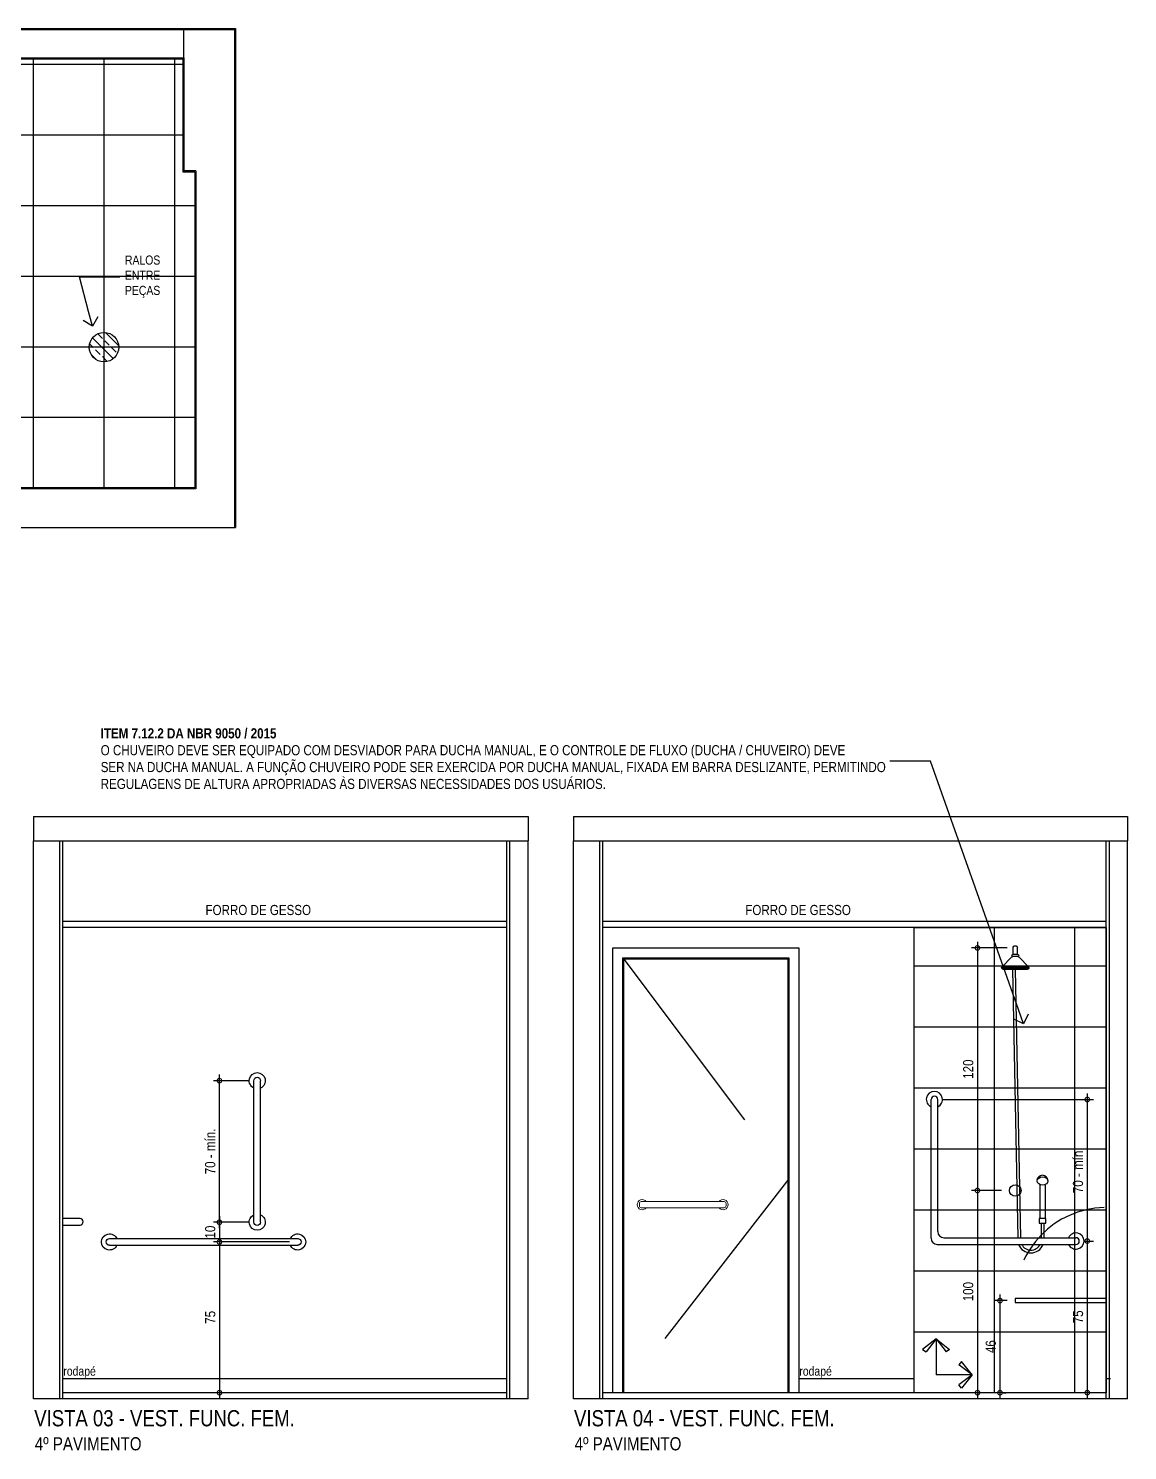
# Model space of a CAD drawing. Header units: metres. Extents: x 3 to 168, y -142 to 28.
# Drawn here: x 66.25 to 71.68, y -125.57 to -118.54 of the extents above; entities that cross this region are included whole.
import ezdxf
from ezdxf import colors
from ezdxf.entities.mleader import LeaderData, LeaderLine
from ezdxf.math import Vec2, Vec3

# ---------------------------------------------------------------- set-up
doc = ezdxf.new("R2010")
doc.units = ezdxf.units.M
doc.linetypes.add('DASHEDX2', pattern=[1.5, 1, -0.5])
for name, color, linetype in [('ARQ-ALV ACAB', 4, 'Continuous'), ('ARQ-ALV OSSO', 5, 'Continuous'), ('ARQ-AUX1', 1, 'Continuous'), ('ARQ-AUX2', 2, 'Continuous'), ('ARQ-CAX', 1, 'Continuous'), ('ARQ-CERÂMICA', 7, 'Continuous'), ('ARQ-DIM', 2, 'Continuous'), ('ARQ-HID', 2, 'Continuous'), ('ARQ-PRJ', 7, 'DASHEDX2'), ('ARQ-SIM', 1, 'Continuous'), ('ARQ-TXT', 2, 'Continuous')]:
    doc.layers.add(name, color=color, linetype=linetype)
doc.layers.add('ARQ-POR', color=1, linetype='Continuous', lineweight=20)
doc.styles.add('Adesa', font='ARIALN.TTF')
doc.dimstyles.new('ADESA 1-0025', dxfattribs={"dimtxt": 0.05, "dimasz": 0.045, "dimexe": 0.03, "dimexo": 0.04, "dimgap": 0.02, "dimtad": 1, "dimtoh": 1, "dimdec": 0, "dimlfac": 100, "dimzin": 4, "dimtxsty": 'Adesa', "dimblk": 'DOTSMALL', "dimcen": 1, "dimdle": 0.03, "dimclrd": 1, "dimclre": 1, "dimclrt": 256, "dimazin": 1, "dimtm": 1e-09, "dimtfac": 1, "dimtdec": 0, "dimtix": 1, "dimtmove": 2, "dimatfit": 0, "dimldrblk": 'DOTSMALL', "dimfxl": 0.8, "dimtvp": 2, "dimtolj": 1, "dimtzin": 0, "dimarcsym": 0})

# ---------------------------------------------------------------- blocks, each defined once
blk = doc.blocks.new('*U490')
for points in [[(0, 0), (0, 2.2), (-0.92, 2.2), (-0.92, 0)], [(-0.05, 0), (-0.05, 2.15), (-0.87, 2.15), (-0.87, 0)], [(-0.055, 0), (-0.055, 2.145), (-0.865, 2.145), (-0.865, 0)]]:
    blk.add_lwpolyline(points)
at = {"layer": 'ARQ-PRJ'}
blk.add_lwpolyline([(-0.05, 2.15), (-0.87, 1.0575), (-0.05, 0)], dxfattribs=at)
blk = doc.blocks.new('*U315')
for p, q in [((-0.03, 0.0165), (0.9, 0.0165)), ((-0.03, -0.0165), (0.9, -0.0165))]:
    blk.add_line(p, q)
for centre, radius, start, end in [((-0.03, 0), 0.04, 24.36198, 335.63802), ((-0.03, 0), 0.0165, 90, 270), ((0.9, 0), 0.04, 204.36198, 155.63802), ((0.9, 0), 0.0165, 270, 90)]:
    blk.add_arc(centre, radius, start, end)
blk = doc.blocks.new('barra2')
for p, q in [((-0.03, 0.0165), (0.67, 0.0165)), ((-0.03, -0.0165), (0.67, -0.0165))]:
    blk.add_line(p, q)
for centre, radius, start, end in [((-0.03, 0), 0.04, 24.36198, 335.63802), ((-0.03, 0), 0.0165, 90, 270), ((0.67, 0), 0.04, 204.36198, 155.63802), ((0.67, 0), 0.0165, 270, 90)]:
    blk.add_arc(centre, radius, start, end)
blk = doc.blocks.new('_DotSmall')
at = {"color": 0, "linetype": 'ByBlock', "const_width": 0.5}
blk.add_lwpolyline([(-0.0625, 0, 1), (0.0625, 0, 1)], format="xyb", close=True, dxfattribs=at)
blk = doc.blocks.new('*D575')
at = {"layer": 'ARQ-DIM', "color": 1, "lineweight": -2, "transparency": 16777216}
for p, q in [((67.5388, -124.542), (67.1619, -124.542)), ((67.1919, -124.512), (67.1919, -125.3175)), ((67.5388, -125.2875), (67.1619, -125.2875))]:
    blk.add_line(p, q, dxfattribs=at)
at = {"layer": 'Defpoints', "color": 0, "transparency": 16777216}
for p in [(67.5788, -124.542), (67.1919, -125.2875), (67.5788, -125.2875, -0.0001)]:
    blk.add_point(p, dxfattribs=at)
at = {"layer": 'ARQ-DIM', "color": 1, "lineweight": -2, "transparency": 16777216, "xscale": 0.045, "yscale": 0.045, "zscale": 0.045}
for p, rotation in [((67.1919, -124.542), 90), ((67.1919, -125.2875), 270)]:
    blk.add_blockref('_DotSmall', p, dxfattribs=dict(at, rotation=rotation))
at = {"layer": 'ARQ-DIM', "transparency": 16777216, "insert": (67.1465, -124.9147), "char_height": 0.05, "attachment_point": 5, "rotation": 90, "style": 'Adesa'}
blk.add_mtext('\\A1;75', dxfattribs=at)
blk = doc.blocks.new('*D576')
at = {"layer": 'ARQ-DIM', "color": 1, "lineweight": -2, "transparency": 16777216}
for p, q in [((67.1919, -124.4143), (67.1919, -124.572)), ((67.3388, -124.4443), (67.1619, -124.4443)), ((67.5388, -124.542), (67.1619, -124.542))]:
    blk.add_line(p, q, dxfattribs=at)
at = {"layer": 'Defpoints', "color": 0, "transparency": 16777216}
for p in [(67.3788, -124.4443), (67.1919, -124.542), (67.5788, -124.542)]:
    blk.add_point(p, dxfattribs=at)
at = {"layer": 'ARQ-DIM', "color": 1, "lineweight": -2, "transparency": 16777216, "xscale": 0.045, "yscale": 0.045, "zscale": 0.045}
for p, rotation in [((67.1919, -124.4443), 90), ((67.1919, -124.542), 270)]:
    blk.add_blockref('_DotSmall', p, dxfattribs=dict(at, rotation=rotation))
at = {"layer": 'ARQ-DIM', "transparency": 16777216, "insert": (67.1464, -124.4931), "char_height": 0.05, "attachment_point": 5, "rotation": 90, "style": 'Adesa'}
blk.add_mtext('\\A1;10', dxfattribs=at)
blk = doc.blocks.new('*D577')
at = {"layer": 'ARQ-DIM', "color": 1, "lineweight": -2, "transparency": 16777216}
for p, q in [((67.1919, -124.4743), (67.1919, -123.7143)), ((67.3388, -123.7443), (67.1619, -123.7443)), ((67.3388, -124.4443), (67.1619, -124.4443))]:
    blk.add_line(p, q, dxfattribs=at)
at = {"layer": 'Defpoints', "color": 0, "transparency": 16777216}
for p in [(67.1919, -123.7443), (67.3788, -123.7443), (67.3788, -124.4443)]:
    blk.add_point(p, dxfattribs=at)
at = {"layer": 'ARQ-DIM', "color": 1, "lineweight": -2, "transparency": 16777216, "xscale": 0.045, "yscale": 0.045, "zscale": 0.045}
for p, rotation in [((67.1919, -123.7443), 90), ((67.1919, -124.4443), 270)]:
    blk.add_blockref('_DotSmall', p, dxfattribs=dict(at, rotation=rotation))
at = {"layer": 'ARQ-DIM', "transparency": 16777216, "insert": (67.1464, -124.0943), "char_height": 0.05, "attachment_point": 5, "rotation": 90, "style": 'Adesa'}
blk.add_mtext('\\A1;70 - mín.', dxfattribs=at)
blk = doc.blocks.new('*D579')
at = {"layer": 'ARQ-DIM', "color": 1, "lineweight": -2, "transparency": 16777216}
for p, q in [((70.7669, -123.8375), (71.5127, -123.8375)), ((71.4827, -123.8075), (71.4827, -124.5675)), ((71.4669, -124.5375), (71.5127, -124.5375))]:
    blk.add_line(p, q, dxfattribs=at)
at = {"layer": 'Defpoints', "color": 0, "transparency": 16777216}
for p in [(70.7269, -123.8375), (71.4269, -124.5375), (71.4827, -124.5375)]:
    blk.add_point(p, dxfattribs=at)
at = {"layer": 'ARQ-DIM', "color": 1, "lineweight": -2, "transparency": 16777216, "xscale": 0.045, "yscale": 0.045, "zscale": 0.045}
for p, rotation in [((71.4827, -123.8375), 90), ((71.4827, -124.5375), 270)]:
    blk.add_blockref('_DotSmall', p, dxfattribs=dict(at, rotation=rotation))
at = {"layer": 'ARQ-DIM', "transparency": 16777216, "insert": (71.4371, -124.1875), "char_height": 0.05, "attachment_point": 5, "rotation": 90, "style": 'Adesa'}
blk.add_mtext('\\A1;70 - mín.', dxfattribs=at)
blk = doc.blocks.new('*D580')
at = {"layer": 'ARQ-DIM', "color": 1, "lineweight": -2, "transparency": 16777216}
for p, q in [((71.0869, -124.8321), (71.0212, -124.8321)), ((71.0512, -124.8021), (71.0512, -125.3175)), ((71.0668, -125.2875), (71.0812, -125.2875))]:
    blk.add_line(p, q, dxfattribs=at)
at = {"layer": 'Defpoints', "color": 0, "transparency": 16777216}
for p in [(71.1269, -124.8321), (71.0268, -125.2875, 0), (71.0512, -125.2875)]:
    blk.add_point(p, dxfattribs=at)
at = {"layer": 'ARQ-DIM', "color": 1, "lineweight": -2, "transparency": 16777216, "xscale": 0.045, "yscale": 0.045, "zscale": 0.045}
for p, rotation in [((71.0512, -124.8321), 90), ((71.0512, -125.2875), 270)]:
    blk.add_blockref('_DotSmall', p, dxfattribs=dict(at, rotation=rotation))
at = {"layer": 'ARQ-DIM', "transparency": 16777216, "insert": (71.0057, -125.0598), "char_height": 0.05, "attachment_point": 5, "rotation": 90, "style": 'Adesa'}
blk.add_mtext('\\A1;46', dxfattribs=at)
blk = doc.blocks.new('*D581')
at = {"layer": 'ARQ-DIM', "color": 1, "lineweight": -2, "transparency": 16777216}
for p, q in [((71.4669, -124.5375), (71.5127, -124.5375)), ((71.4827, -124.5075), (71.4827, -125.3175)), ((71.5169, -125.2875), (71.5127, -125.2875))]:
    blk.add_line(p, q, dxfattribs=at)
at = {"layer": 'Defpoints', "color": 0, "transparency": 16777216}
for p in [(71.4269, -124.5375), (71.4769, -125.2875, 0), (71.4827, -125.2875)]:
    blk.add_point(p, dxfattribs=at)
at = {"layer": 'ARQ-DIM', "color": 1, "lineweight": -2, "transparency": 16777216, "xscale": 0.045, "yscale": 0.045, "zscale": 0.045}
for p, rotation in [((71.4827, -124.5375), 90), ((71.4827, -125.2875), 270)]:
    blk.add_blockref('_DotSmall', p, dxfattribs=dict(at, rotation=rotation))
at = {"layer": 'ARQ-DIM', "transparency": 16777216, "insert": (71.4372, -124.9125), "char_height": 0.05, "attachment_point": 5, "rotation": 90, "style": 'Adesa'}
blk.add_mtext('\\A1;75', dxfattribs=at)
blk = doc.blocks.new('chuveiro frente')
for p, q in [((-0.0109, 0.0698), (0.0109, 0.0698)), ((-0.01, 0.0698), (-0.01, 0.0998)), ((0.01, 0.0698), (0.01, 0.0998)), ((-0.0626, 0.01), (0.0626, 0.01)), ((-0.0623, 0.005), (0.0623, 0.005)), ((-0.0174, 0.0566), (-0.0613, 0.0127)), ((-0.0549, 0), (0.0549, 0)), ((-0.0109, 0.0598), (0.0109, 0.0598)), ((0.0174, 0.0566), (0.0613, 0.0127))]:
    blk.add_line(p, q)
for centre, radius, start, end in [((-0.0109, 0.0648), 0.005, 90, 270), ((0, 0.0998), 0.01, 0, 180), ((0.0109, 0.0648), 0.005, 270, 90), ((-0.0549, 0.008), 0.008, 143.71904, 270), ((-0.0109, 0.0518), 0.008, 90, 143.71904), ((0.0109, 0.0518), 0.008, 36.28096, 90), ((0.0549, 0.008), 0.008, 270, 36.28096)]:
    blk.add_arc(centre, radius, start, end)
blk = doc.blocks.new('*D582')
at = {"layer": 'ARQ-DIM', "color": 1, "lineweight": -2, "transparency": 16777216}
for p, q in [((70.9398, -123.0575), (70.9398, -124.3175)), ((71.0869, -123.0875), (70.9098, -123.0875)), ((71.0582, -124.2875), (70.9098, -124.2875))]:
    blk.add_line(p, q, dxfattribs=at)
at = {"layer": 'Defpoints', "color": 0, "transparency": 16777216}
for p in [(71.1269, -123.0875), (70.9398, -124.2875), (71.0982, -124.2875, 0)]:
    blk.add_point(p, dxfattribs=at)
at = {"layer": 'ARQ-DIM', "color": 1, "lineweight": -2, "transparency": 16777216, "xscale": 0.045, "yscale": 0.045, "zscale": 0.045}
for p, rotation in [((70.9398, -123.0875), 90), ((70.9398, -124.2875), 270)]:
    blk.add_blockref('_DotSmall', p, dxfattribs=dict(at, rotation=rotation))
at = {"layer": 'ARQ-DIM', "transparency": 16777216, "insert": (70.8943, -123.6875), "char_height": 0.05, "attachment_point": 5, "rotation": 90, "style": 'Adesa'}
blk.add_mtext('\\A1;120', dxfattribs=at)
blk = doc.blocks.new('*D578')
at = {"layer": 'ARQ-DIM', "color": 1, "lineweight": -2, "transparency": 16777216}
for p, q in [((70.9398, -124.2575), (70.9398, -125.3175)), ((71.0582, -124.2875), (70.9098, -124.2875)), ((71.0869, -125.2875), (70.9098, -125.2875))]:
    blk.add_line(p, q, dxfattribs=at)
at = {"layer": 'Defpoints', "color": 0, "transparency": 16777216}
for p in [(71.0982, -124.2875, 0), (70.9398, -125.2875), (71.1269, -125.2875, 0)]:
    blk.add_point(p, dxfattribs=at)
at = {"layer": 'ARQ-DIM', "color": 1, "lineweight": -2, "transparency": 16777216, "xscale": 0.045, "yscale": 0.045, "zscale": 0.045}
for p, rotation in [((70.9398, -124.2875), 90), ((70.9398, -125.2875), 270)]:
    blk.add_blockref('_DotSmall', p, dxfattribs=dict(at, rotation=rotation))
at = {"layer": 'ARQ-DIM', "transparency": 16777216, "insert": (70.8943, -124.7875), "char_height": 0.05, "attachment_point": 5, "rotation": 90, "style": 'Adesa'}
blk.add_mtext('\\A1;100', dxfattribs=at)
blk = doc.blocks.new('ducha manual')
for points in [[(0.0081, 0.9588), (0.0344, -0.3676)], [(0.0221, 0.9588), (0.0484, -0.3676)], [(0.1442, -0.1069), (0.1442, -0.2728)], [(0.1696, -0.1069), (0.1696, -0.2728)], [(0.1499, -0.2954), (0.1499, -0.3676)], [(0.1639, -0.2954), (0.1639, -0.3676)]]:
    blk.add_lwpolyline(points)
blk.add_lwpolyline([(0.1399, -0.2954), (0.1738, -0.2954), (0.1738, -0.2728), (0.1399, -0.2728)], close=True)
for centre, radius, start, end in [((0.1564, -0.0864), 0.0274, 4.65079, 173.5565), ((0.0991, -0.378), 0.0649, 200.35423, 339.64577), ((0.0991, -0.3778), 0.0511, 206.4432, 333.5568)]:
    blk.add_arc(centre, radius, start, end)
blk.add_ellipse((0.1569, -0.087), major_axis=(0.0267, 0), ratio=0.76385, start_param=-1.570796, end_param=4.712389)
blk = doc.blocks.new('_Open90')
at = {"color": 0, "linetype": 'ByBlock', "lineweight": -2}
for p, q in [((0, 0), (-1, 0)), ((-0.5, 0.5), (0, 0)), ((0, 0), (-0.5, -0.5))]:
    blk.add_line(p, q, dxfattribs=at)
blk = doc.blocks.new('PL RALO')
at = {"layer": 'ARQ-AUX2'}
h = blk.add_hatch(dxfattribs=at)
h.set_pattern_fill('BRASS', color=8, scale=0.01, angle=315)
h.set_pattern_definition([(315, (-278.116365, 1040.018154), (0.0449012806, 0.0449012806), []), (315, (-278.093914, 1040.040605), (0.0449012806, 0.0449012806), [0.03175, -0.015875])])
edge = h.paths.add_edge_path()
edge.add_arc((0, 0), 0.0729, 270, 630)
blk.add_circle((0, 0), 0.0729, dxfattribs=at)
blk = doc.blocks.new('Seta para pag.piso')
for p, q in [((0, 0.1126), (-0.0418, 0.0796)), ((0, 0.1126), (-0.0312, 0.0715)), ((0, 0.1126), (0, 0)), ((0, 0.1126), (0.0418, 0.0795)), ((0, 0.1126), (0.0312, 0.0715)), ((-0.0418, 0.0796), (-0.0312, 0.0715)), ((0.0418, 0.0795), (0.0312, 0.0715)), ((-0.1126, 0), (-0.0795, 0.0418)), ((-0.1126, 0), (-0.0715, 0.0312)), ((-0.1126, 0), (0, 0)), ((-0.1126, 0), (-0.0796, -0.0418)), ((-0.1126, 0), (-0.0715, -0.0312)), ((-0.0795, 0.0418), (-0.0715, 0.0312)), ((-0.0796, -0.0418), (-0.0715, -0.0312))]:
    blk.add_line(p, q)
blk = doc.blocks.new('AREAS MOLHADAS')
at = {"layer": 'ARQ-CERÂMICA'}
h = blk.add_hatch(dxfattribs=at)
h.set_pattern_fill('NET', color=256, scale=0.11)
h.set_pattern_definition([(0, (64.87585, -120.81307), (0, 0.34925), []), (90, (64.87585, -120.81307), (-0.34925, 2e-17), [])])
h.paths.add_polyline_path([(67.0709, -119.2503), (67.0109, -119.2503), (67.0109, -118.6903), (64.8759, -118.6903), (64.8759, -119.8681), (64.8759, -119.9031), (64.8759, -120.7031), (64.8759, -120.7381), (64.8759, -120.8131), (67.0709, -120.813)])
h.paths.add_polyline_path([(65.7535, -119.6364), (65.6485, -119.4545), (65.7535, -119.2726), (65.9354, -119.1676), (66.1172, -119.2726), (66.2222, -119.4545), (66.1172, -119.6364), (65.9354, -119.7414)], flags=16)
h.paths.add_polyline_path([(66.1172, -119.2726), (65.7535, -119.2726), (65.7535, -119.6364), (66.1172, -119.6364)], flags=0)
h.paths.add_polyline_path([(65.8958, -119.2682), (65.9597, -119.2682), (65.9597, -119.1929), (65.8958, -119.1929)], flags=8)
h.paths.add_polyline_path([(65.67, -119.49), (65.7338, -119.49), (65.7338, -119.415), (65.67, -119.415)], flags=8)
h.paths.add_polyline_path([(66.1225, -119.4877), (66.1864, -119.4877), (66.1864, -119.4124), (66.1225, -119.4124)], flags=8)
h.paths.add_polyline_path([(65.8956, -119.7171), (65.96, -119.7171), (65.96, -119.6404), (65.8956, -119.6404)], flags=8)
h = blk.add_hatch(dxfattribs=at)
h.set_pattern_fill('LINE', color=256, scale=0.095)
h.set_pattern_definition([(0, (70.62695, -125.2875), (0, 0.301625), [])])
h.paths.add_polyline_path([(70.627, -122.9875), (71.5769, -122.9875), (71.5769, -125.2875), (70.627, -125.2875)])
h = blk.add_hatch(dxfattribs=at)
h.set_pattern_fill('LINE', color=256, scale=0.125, angle=90)
h.set_pattern_definition([(90, (70.62695, -125.2875), (-0.396875, 2e-17), [])])
h.paths.add_polyline_path([(70.627, -122.9875), (71.5769, -122.9875), (71.5769, -125.2875), (70.627, -125.2875)])
at = {"layer": 'ARQ-ALV ACAB'}
for p, q in [((64.6759, -118.5403), (67.2709, -118.5403)), ((67.2709, -118.5403), (67.2709, -121.0081, 0)), ((66.4178, -125.3175, 0), (66.4178, -122.5575, 0)), ((68.6128, -125.3175, 0), (68.6128, -122.5575, 0)), ((69.0869, -125.3175, 0), (69.0869, -122.5575, 0)), ((71.5769, -125.3175, 0), (71.5769, -122.5575, 0)), ((68.6128, -125.2875, 0), (66.4178, -125.2875, 0)), ((71.5769, -125.2875, 0), (69.0869, -125.2875, 0))]:
    blk.add_line(p, q, dxfattribs=at)
at = {"layer": 'ARQ-ALV ACAB', "elevation": 0}
blk.add_lwpolyline([(64.8759, -119.8681), (64.8759, -118.6903), (67.0109, -118.6903), (67.0109, -119.2503), (67.0709, -119.2503), (67.0709, -120.813), (64.8759, -120.8131), (64.8759, -120.7381)], dxfattribs=at)
at = {"layer": 'ARQ-ALV OSSO'}
for p, q in [((64.6809, -118.5453), (67.2659, -118.5453)), ((67.2659, -118.5453), (67.2659, -121.0081, 0)), ((64.6809, -121.0081, 0), (67.2709, -121.0081, 0)), ((66.2729, -125.3175, 0), (66.2729, -122.5575, 0)), ((66.4028, -125.3175, 0), (66.4028, -122.5575, 0)), ((68.6278, -125.3175, 0), (68.6278, -122.5575, 0)), ((68.7178, -125.3175, 0), (68.7178, -122.5575, 0)), ((68.9419, -125.3175, 0), (68.9419, -122.5575, 0)), ((69.0719, -125.3175, 0), (69.0719, -122.5575, 0)), ((71.5919, -125.3175, 0), (71.5919, -122.5575, 0)), ((71.6818, -125.3175, 0), (71.6818, -122.5575, 0)), ((68.7178, -125.3175, 0), (66.2729, -125.3175, 0)), ((71.6818, -125.3175, 0), (68.9419, -125.3175, 0))]:
    blk.add_line(p, q, dxfattribs=at)
at = {"layer": 'ARQ-ALV OSSO', "elevation": 0}
for points in [[(64.8709, -119.8381), (64.8709, -118.6853), (67.0159, -118.6853), (67.0159, -118.5453)], [(67.0159, -118.6853), (67.0159, -119.2453)], [(67.0759, -119.2453), (67.0759, -120.818), (64.8709, -120.8181), (64.8709, -120.7681)], [(67.0759, -119.2453), (67.0159, -119.2453)]]:
    blk.add_lwpolyline(points, dxfattribs=at)
at = {"layer": 'ARQ-AUX1'}
for p, q in [((68.6128, -122.9575, 0), (66.4178, -122.9575, 0)), ((68.6128, -122.9875, 0), (66.4178, -122.9875, 0)), ((71.5769, -122.9575, 0), (69.0869, -122.9575, 0)), ((71.5769, -122.9875, 0), (69.0869, -122.9875, 0))]:
    blk.add_line(p, q, dxfattribs=at)
at = {"layer": 'ARQ-AUX2'}
for p, q in [((66.2729, -122.4375, 0), (68.7178, -122.4375, 0)), ((68.9419, -122.4375, 0), (71.6818, -122.4375, 0)), ((66.2729, -122.5575, 0), (68.7178, -122.5575, 0)), ((68.9419, -122.5575, 0), (71.6818, -122.5575, 0))]:
    blk.add_line(p, q, dxfattribs=at)
at = {"layer": 'ARQ-AUX2', "elevation": 0}
for points in [[(66.2729, -122.4375), (66.2729, -122.5575)], [(68.7178, -122.4375), (68.7178, -122.5575)], [(68.9419, -122.4375), (68.9419, -122.5575)], [(71.6818, -122.4375), (71.6818, -122.5575)]]:
    blk.add_lwpolyline(points, dxfattribs=at)
at = {"layer": 'ARQ-AUX2'}
blk.add_circle((71.1269, -124.2875), 0.0286, dxfattribs=at)
at = {"layer": 'ARQ-CERÂMICA'}
for p, q in [((70.627, -125.2875, 0), (70.627, -122.9875, 0)), ((66.4178, -125.2175, 0), (68.6128, -125.2175, 0)), ((70.0569, -125.2175, 0), (70.627, -125.2175, 0)), ((71.5769, -125.2175, 0), (71.597, -125.2175, 0))]:
    blk.add_line(p, q, dxfattribs=at)
at = {"layer": 'ARQ-CERÂMICA', "elevation": 0}
blk.add_lwpolyline([(70.627, -122.9875), (71.5769, -122.9875), (71.5769, -125.2875), (70.627, -125.2875)], close=True, dxfattribs=at)
at = {"layer": 'ARQ-HID'}
for p, q in [((70.7104, -124.524, 0), (70.7104, -123.8375, 0)), ((70.7434, -124.491, 0), (70.7434, -123.8375, 0)), ((70.7404, -124.554, 0), (71.4269, -124.554, 0)), ((70.7734, -124.521, 0), (71.4269, -124.521, 0))]:
    blk.add_line(p, q, dxfattribs=at)
at = {"layer": 'ARQ-HID', "elevation": 0}
blk.add_lwpolyline([(66.4178, -124.4585), (66.503, -124.4585, 0.913215), (66.503, -124.4255), (66.4178, -124.4255)], format="xyb", dxfattribs=at)
at = {"layer": 'ARQ-HID', "color": 1, "elevation": 0}
blk.add_lwpolyline([(71.1269, -124.8421), (71.5769, -124.8421), (71.5769, -124.8221), (71.1269, -124.8221)], close=True, dxfattribs=at)
at = {"layer": 'ARQ-HID'}
for centre, radius, start, end in [((70.7269, -123.8375, 0), 0.04, 294.36198, 245.63802), ((70.7269, -123.8375, 0), 0.0165, 0, 180), ((70.7404, -124.524, 0), 0.03, 180, 270), ((70.7734, -124.491, 0), 0.03, 180, 270), ((71.4269, -124.5375, 0), 0.04, 204.36198, 155.63802), ((71.4269, -124.5375, 0), 0.0165, 270, 90)]:
    blk.add_arc(centre, radius, start, end, dxfattribs=at)
at = {"layer": 'ARQ-POR'}
for p, q in [((69.6869, -124.3425, 0), (69.2769, -124.3425, 0)), ((69.2692, -124.3525, 0), (69.2692, -124.3625, 0)), ((69.2769, -124.3725, 0), (69.6869, -124.3725, 0)), ((69.6969, -124.3625, 0), (69.6969, -124.3525, 0))]:
    blk.add_line(p, q, dxfattribs=at)
for centre, radius, start, end in [((69.2819, -124.3575, 0), 0.025, 36.87944, 323.08918), ((69.2773, -124.3507, 0), 0.00827, 92.59013, 192.12889), ((69.6819, -124.3575, 0), 0.025, 216.91082, 143.12056), ((69.6869, -124.3525, 0), 0.01, 0, 90), ((69.2773, -124.3642, 0), 0.00827, 167.87111, 267.40987), ((69.6869, -124.3625, 0), 0.01, 270, 360)]:
    blk.add_arc(centre, radius, start, end, dxfattribs=at)
at = {"layer": 'ARQ-PRJ', "ltscale": 0.5}
blk.add_arc((71.5771, -124.8222, 0), 0.4502, 91.43045, 179.98738, dxfattribs=at)
at = {"color": 6}
blk.add_blockref('ducha manual', (71.1047, -124.1534, 0), dxfattribs=at)
at = {"layer": 'ARQ-CAX', "xscale": -1}
blk.add_blockref('*U490', (69.1369, -125.2875, 0), dxfattribs=at)
at = {"layer": 'ARQ-CERÂMICA'}
blk.add_blockref('PL RALO', (66.6208, -120.1164), dxfattribs=at)
at = {"layer": 'ARQ-CERÂMICA', "xscale": 1.58230973583663, "yscale": 1.58230973583663, "zscale": 1.58230973583663, "rotation": 270}
blk.add_blockref('Seta para pag.piso', (70.7349, -125.1991), dxfattribs=at)
at = {"layer": 'ARQ-HID', "xscale": -1.073188977311633, "yscale": 1.073188977311633, "zscale": 1.073188977311633}
blk.add_blockref('chuveiro frente', (71.1269, -123.1946, 0), dxfattribs=at)
at = {"layer": 'ARQ-HID', "xscale": -1}
for name, p, rotation in [('barra2', (67.3788, -124.4143, 0), 270), ('*U315', (66.6788, -124.542, 0), 180)]:
    blk.add_blockref(name, p, dxfattribs=dict(at, rotation=rotation))
at = {"layer": 'ARQ-TXT', "style": 'Adesa'}
for s, height, p in [('FORRO DE GESSO', 0.05, (67.1229, -122.9252, 108.9697)), ('FORRO DE GESSO', 0.05, (69.7919, -122.9252, 108.9697)), ('rodapé', 0.045, (66.4201, -125.2034, 108.9697)), ('rodapé', 0.045, (70.0591, -125.2034, 108.9697)), ('4º PAVIMENTO', 0.065, (66.279, -125.5727, 217.9394)), ('4º PAVIMENTO', 0.065, (68.9481, -125.5727, 217.9394))]:
    blk.add_text(s, height=height, dxfattribs=at).set_placement(p)
at = {"layer": 'ARQ-TXT', "ltscale": 0.5, "style": 'Adesa'}
for s, p in [('VISTA 03 - VEST. FUNC. FEM.', (66.2763, -125.4538, 0)), ('VISTA 04 - VEST. FUNC. FEM.', (68.9453, -125.4538, 0))]:
    blk.add_text(s, height=0.08, dxfattribs=at).set_placement(p)
at = {"layer": 'ARQ-DIM'}
for base, p1, p2, picture, middle in [((70.9398, -124.2875, 0), (71.1269, -123.0875, 0), (71.0982, -124.2875), '*D582', (70.8943, -123.6875, 0)), ((70.9398, -125.2875, 0), (71.0982, -124.2875), (71.1269, -125.2875, 0), '*D578', (70.8943, -124.7875, 0)), ((67.1919, -124.542, 0), (67.3788, -124.4443, 0), (67.5788, -124.542, 0), '*D576', (67.1464, -124.4931, 0)), ((67.1919, -125.2875, 0), (67.5788, -124.542, 0), (67.5788, -125.2875, -0.0001), '*D575', (67.1465, -124.9147, 0)), ((71.4827, -125.2875, 0), (71.4269, -124.5375, 0), (71.4769, -125.2875, 0), '*D581', (71.4372, -124.9125, 0)), ((71.0512, -125.2875, 0), (71.1269, -124.8321, 0), (71.0268, -125.2875, 0), '*D580', (71.0057, -125.0598, 0))]:
    dim = blk.add_linear_dim(base=base, p1=p1, p2=p2, angle=90, dimstyle='ADESA 1-0025', dxfattribs=at)
    dim.commit()
    dim.dimension.update_dxf_attribs({"geometry": picture, "text_midpoint": middle})
dim = blk.add_linear_dim(base=(67.1919, -123.7443, 0), p1=(67.3788, -124.4443, 0), p2=(67.3788, -123.7443, 0), angle=90, text='<> - mín.', dimstyle='ADESA 1-0025', dxfattribs=at)
dim.commit()
dim.dimension.update_dxf_attribs({"geometry": '*D577', "text_midpoint": (67.1464, -124.0943, 0)})
dim = blk.add_linear_dim(base=(71.4827, -124.5375, 0), p1=(70.7269, -123.8375, 0), p2=(71.4269, -124.5375, 0), angle=90, text='<> - mín.', dimstyle='ADESA 1-0025', override={"dimtxsty": 'Adesa'}, dxfattribs=at)
dim.commit()
dim.dimension.update_dxf_attribs({"geometry": '*D579', "text_midpoint": (71.4371, -124.1875, 0)})
at = {"layer": 'ARQ-SIM'}
ml = blk.add_multileader_mtext('Standard', dxfattribs=at)
ml.set_content('RALOS ENTRE PEÇAS', color=2, style='Adesa')
ml.set_leader_properties(color=256)
ml.set_arrow_properties(name='OPEN90')
ml.build(insert=Vec2(0, 0))
ml.multileader.update_dxf_attribs({"text_left_attachment_type": 2, "text_right_attachment_type": 2, "dogleg_length": 0.2, "arrow_head_size": 0.075})
ctx = ml.context
ctx.base_point, ctx.char_height, ctx.arrow_head_size, ctx.landing_gap_size, ctx.plane_origin = Vec3(66.6997, -119.7682), 0.045, 0.075, 0.025, Vec3(66.4995, -120.257)
ctx.left_attachment, ctx.right_attachment = 2, 2
notes = []
notes.append((ctx, [(0, (1, 1, 0), (66.4997, -119.7682), (1, 0), 0.2, [(0, [(66.5636, -120.012)], 0, [])])]))
ctx.mtext.insert, ctx.mtext.width, ctx.mtext.flow_direction = Vec3(66.7247, -119.6634), 0.142536, 5
ml = blk.add_multileader_mtext('Standard', dxfattribs=at)
ml.set_content('{\\fArial Narrow|b1|i0|c0|p34;ITEM 7.12.2 DA NBR 9050 / 2015}\\P\\pxql;O CHUVEIRO DEVE SER EQUIPADO COM DESVIADOR PARA DUCHA MANUAL, E O CONTROLE DE FLUXO (DUCHA / CHUVEIRO) DEVE\\PSER NA DUCHA MANUAL. A FUNÇÃO CHUVEIRO PODE SER EXERCIDA POR DUCHA MANUAL, FIXADA EM BARRA DESLIZANTE, PERMITINDO \\PREGULAGENS DE ALTURA APROPRIADAS ÀS DIVERSAS NECESSIDADES DOS USUÁRIOS. ', color=2, style='Adesa')
ml.set_leader_properties(color=256)
ml.set_arrow_properties(name='OPEN90')
ml.build(insert=Vec2(0, 0))
ml.multileader.update_dxf_attribs({"text_left_attachment_type": 2, "text_right_attachment_type": 2, "dogleg_length": 0.2, "arrow_head_size": 0.075})
ctx = ml.context
ctx.base_point, ctx.char_height, ctx.arrow_head_size, ctx.landing_gap_size, ctx.plane_origin = Vec3(66.5798, -122.1649, 0), 0.05, 0.075, 0.025, Vec3(71.5204, -124.6297, 0)
ctx.left_attachment, ctx.right_attachment = 2, 2
notes.append((ctx, [(1, (1, 1, 0), (70.7069, -122.1649, 0), (-1, 0), 0.2, [(0, [(71.1671, -123.4633, 0)], 0, [])])]))
ctx.mtext.insert, ctx.mtext.width, ctx.mtext.flow_direction = Vec3(66.6048, -122.0015, 0), 4.198918, 5
for ctx, leaders in notes:
    for number, flags, end, landing, length, lines in leaders:
        leader = LeaderData()
        leader.index, (leader.has_last_leader_line, leader.has_dogleg_vector, leader.attachment_direction) = number, flags
        leader.last_leader_point, leader.dogleg_vector, leader.dogleg_length = Vec3(end), Vec3(landing), length
        for number, points, colour, breaks in lines:
            line = LeaderLine()
            line.index, line.vertices, line.color, line.breaks = number, Vec3.list(points), colors.encode_raw_color(colour), breaks
            leader.lines.append(line)
        ctx.leaders.append(leader)

msp = doc.modelspace()

# ---------------------------------------------------------------- block references
msp.add_blockref('AREAS MOLHADAS', (0, 0))

doc.saveas('drawing.dxf')
